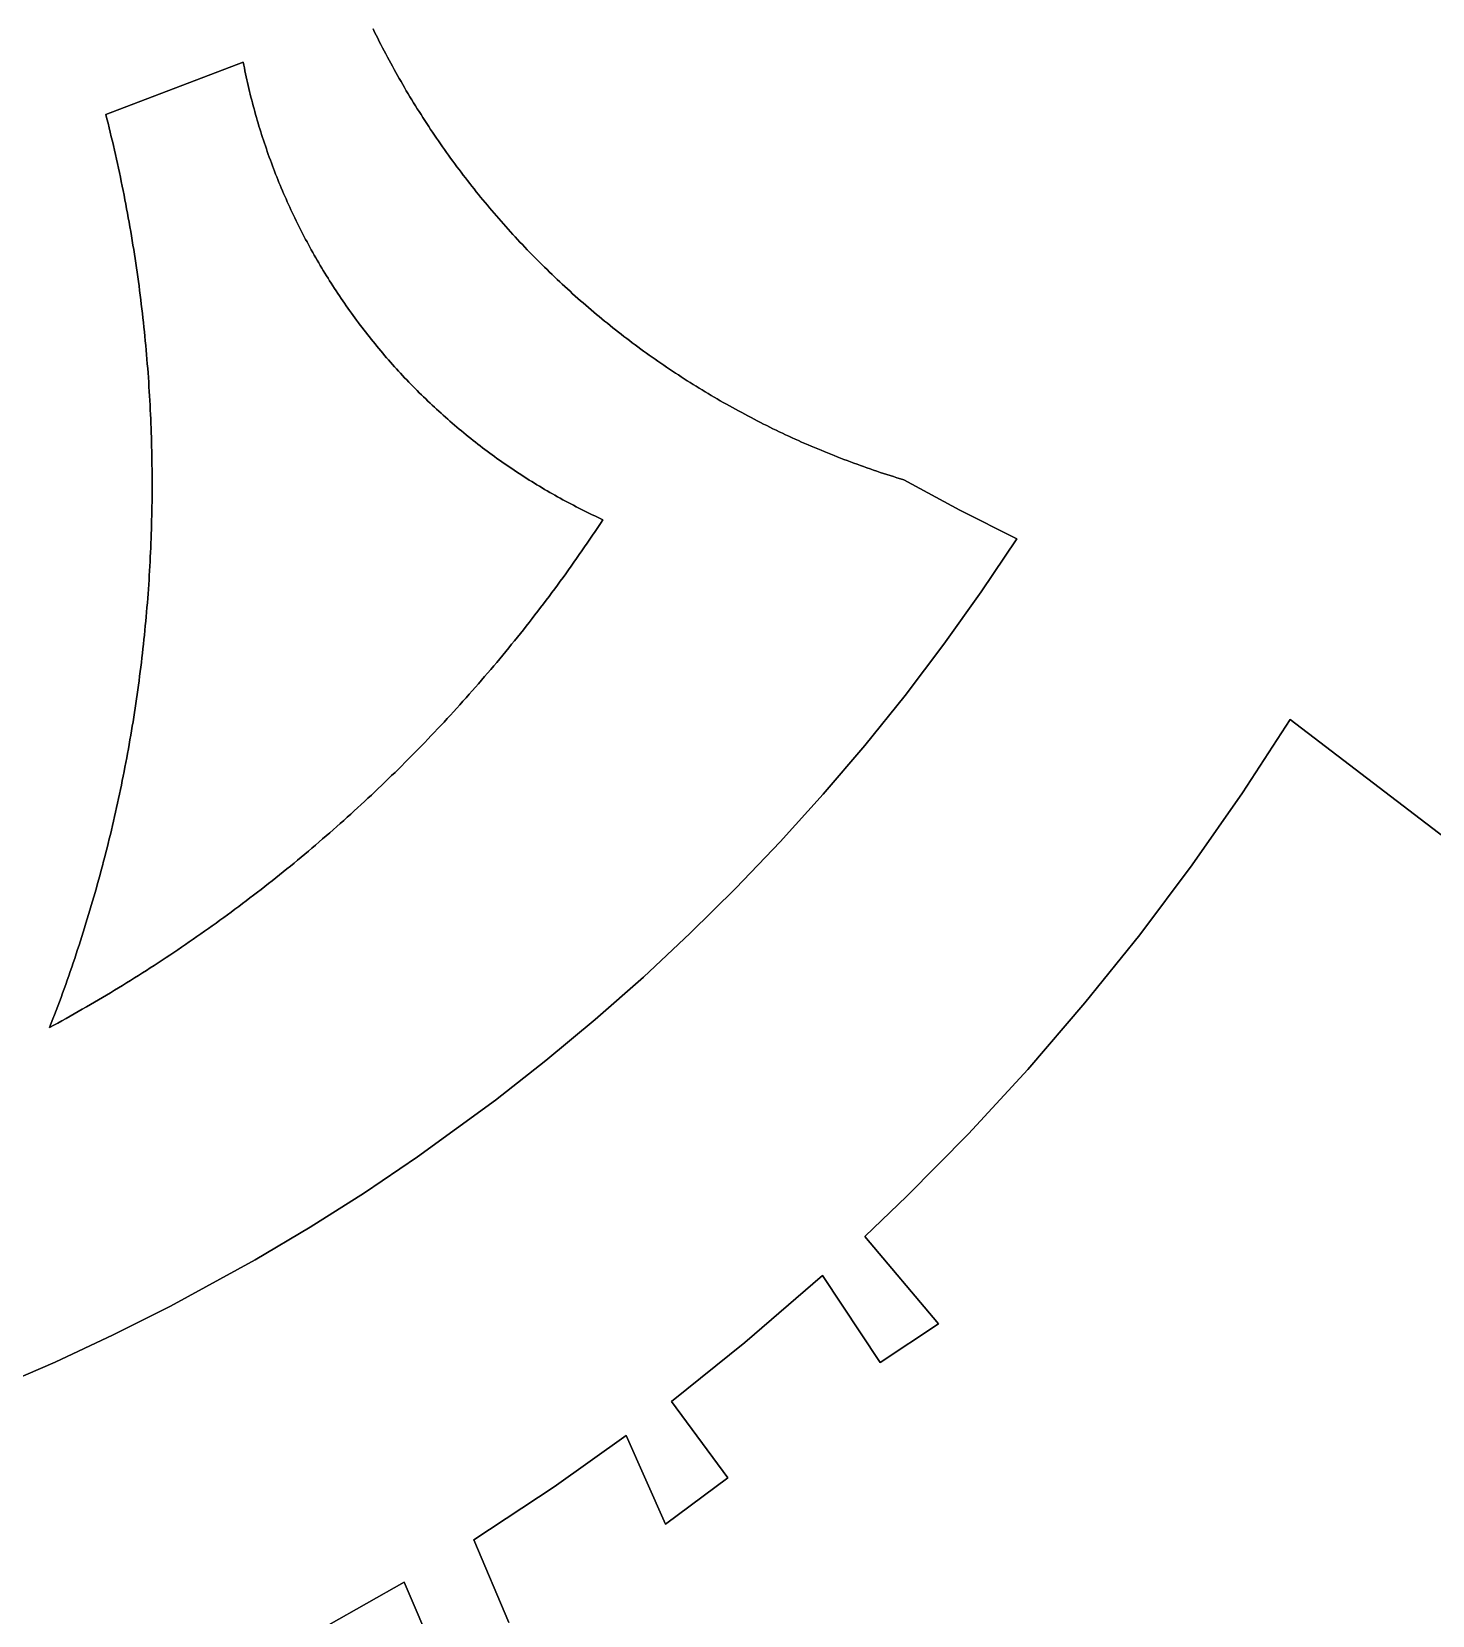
# Model space of a CAD drawing. Header units: millimetres. Extents: x 1811966 to 2218310, y 20519 to 471429.
# Drawn here: x 2044367 to 2083716, y 181815 to 226304 of the extents above; entities that cross this region are included whole.
import ezdxf

# ---------------------------------------------------------------- set-up
doc = ezdxf.new("R2010")
doc.units = ezdxf.units.MM
doc.layers.add('CLOSED_AREAS', color=7, linetype='Continuous')
doc.layers.add('REGION_HOLES', color=7, linetype='Continuous')

msp = doc.modelspace()

# ---------------------------------------------------------------- linework, layer by layer
at = {"layer": 'CLOSED_AREAS'}
for points in [[(2043371.664, 188215.29), (2045026.281, 188930.803), (2046659.8, 189693.254), (2048270.886, 190502.027), (2050642.589, 191800.579), (2052191.893, 192722.185), (2053714.254, 193687.652), (2055208.44, 194696.183), (2057394.216, 196287.913), (2058812.664, 197400.425), (2060198.781, 198552.981), (2061551.437, 199744.648), (2062869.517, 200974.435), (2064151.949, 202241.339), (2065397.697, 203544.347), (2066605.735, 204882.386), (2067775.085, 206254.364), (2068904.799, 207659.165), (2069993.944, 209095.648), (2071041.643, 210562.629), (2072047.029, 212058.923), (2070442.05, 212860.154), (2068865.483, 213715.967), (2068771.021, 213744.513), (2068676.676, 213773.441), (2068582.449, 213802.751), (2068488.341, 213832.442), (2068394.354, 213862.513), (2068300.49, 213892.964), (2068206.749, 213923.795), (2068113.135, 213955.006), (2068019.647, 213986.594), (2067926.288, 214018.561), (2067833.058, 214050.906), (2067739.961, 214083.628), (2067646.997, 214116.726), (2067554.167, 214150.2), (2067461.474, 214184.049), (2067368.919, 214218.274), (2067276.502, 214252.872), (2067184.227, 214287.845), (2067092.094, 214323.19), (2067000.105, 214358.909), (2066908.261, 214394.999), (2066816.563, 214431.46), (2066725.015, 214468.293), (2066633.615, 214505.496), (2066542.368, 214543.068), (2066451.273, 214581.009), (2066360.332, 214619.319), (2066269.547, 214657.996), (2066178.92, 214697.041), (2066088.451, 214736.452), (2065998.142, 214776.228), (2065907.996, 214816.37), (2065818.012, 214856.877), (2065728.193, 214897.747), (2065638.54, 214938.981), (2065549.055, 214980.577), (2065459.739, 215022.534), (2065370.594, 215064.853), (2065281.62, 215107.533), (2065192.82, 215150.572), (2065104.195, 215193.97), (2065015.746, 215237.727), (2064927.475, 215281.841), (2064839.383, 215326.312), (2064751.472, 215371.139), (2064663.743, 215416.322), (2064576.198, 215461.859), (2064488.838, 215507.75), (2064401.664, 215553.995), (2064314.678, 215600.592), (2064227.881, 215647.54), (2064141.275, 215694.84), (2064054.862, 215742.489), (2063968.641, 215790.488), (2063882.616, 215838.836), (2063796.787, 215887.531), (2063711.156, 215936.573), (2063625.724, 215985.962), (2063540.493, 216035.695), (2063455.464, 216085.774), (2063370.638, 216136.196), (2063286.016, 216186.961), (2063201.601, 216238.068), (2063117.394, 216289.516), (2063033.395, 216341.304), (2062949.607, 216393.433), (2062866.03, 216445.899), (2062782.667, 216498.704), (2062699.517, 216551.846), (2062616.584, 216605.323), (2062533.867, 216659.136), (2062451.37, 216713.283), (2062369.091, 216767.764), (2062287.035, 216822.577), (2062205.2, 216877.722), (2062123.59, 216933.198), (2062042.204, 216989.003), (2061961.045, 217045.138), (2061880.114, 217101.6), (2061799.413, 217158.39), (2061718.941, 217215.505), (2061638.702, 217272.946), (2061558.696, 217330.711), (2061478.924, 217388.8), (2061399.387, 217447.211), (2061320.088, 217505.943), (2061241.028, 217564.996), (2061162.207, 217624.368), (2061083.626, 217684.058), (2061005.288, 217744.067), (2060927.194, 217804.392), (2060849.344, 217865.032), (2060771.741, 217925.987), (2060694.385, 217987.256), (2060617.277, 218048.837), (2060540.419, 218110.729), (2060463.812, 218172.933), (2060387.458, 218235.445), (2060311.358, 218298.267), (2060235.512, 218361.396), (2060159.922, 218424.831), (2060084.59, 218488.571), (2060009.516, 218552.616), (2059934.702, 218616.965), (2059860.149, 218681.615), (2059785.859, 218746.567), (2059711.832, 218811.819), (2059638.069, 218877.37), (2059564.573, 218943.219), (2059491.343, 219009.365), (2059418.382, 219075.807), (2059345.691, 219142.543), (2059273.27, 219209.573), (2059201.121, 219276.896), (2059129.245, 219344.51), (2059057.643, 219412.415), (2058986.317, 219480.608), (2058915.267, 219549.09), (2058844.495, 219617.859), (2058774.002, 219686.914), (2058703.789, 219756.253), (2058633.857, 219825.876), (2058564.208, 219895.782), (2058494.842, 219965.969), (2058425.76, 220036.436), (2058356.965, 220107.182), (2058288.456, 220178.205), (2058220.235, 220249.506), (2058152.304, 220321.082), (2058084.663, 220392.932), (2058017.313, 220465.056), (2057950.255, 220537.451), (2057883.491, 220610.118), (2057817.022, 220683.054), (2057750.848, 220756.258), (2057684.972, 220829.73), (2057619.393, 220903.467), (2057554.113, 220977.47), (2057489.133, 221051.736), (2057424.454, 221126.264), (2057360.078, 221201.054), (2057296.004, 221276.103), (2057232.235, 221351.412), (2057168.771, 221426.977), (2057105.614, 221502.799), (2057042.764, 221578.876), (2056980.222, 221655.207), (2056917.99, 221731.79), (2056856.068, 221808.624), (2056794.458, 221885.709), (2056733.16, 221963.042), (2056672.176, 222040.622), (2056611.506, 222118.449), (2056551.151, 222196.52), (2056491.114, 222274.836), (2056431.393, 222353.393), (2056371.991, 222432.192), (2056312.909, 222511.23), (2056254.146, 222590.507), (2056195.705, 222670.021), (2056137.587, 222749.771), (2056079.791, 222829.756), (2056022.32, 222909.974), (2055965.174, 222990.423), (2055908.354, 223071.104), (2055851.861, 223152.013), (2055795.696, 223233.151), (2055739.86, 223314.515), (2055684.353, 223396.105), (2055629.178, 223477.918), (2055574.333, 223559.954), (2055519.822, 223642.212), (2055465.643, 223724.689), (2055411.799, 223807.385), (2055358.29, 223890.299), (2055305.117, 223973.428), (2055252.281, 224056.771), (2055199.783, 224140.328), (2055147.623, 224224.097), (2055095.802, 224308.076), (2055044.322, 224392.264), (2054993.183, 224476.66), (2054942.387, 224561.262), (2054891.933, 224646.069), (2054841.822, 224731.079), (2054792.056, 224816.292), (2054742.635, 224901.705), (2054693.561, 224987.317), (2054644.833, 225073.128), (2054596.453, 225159.135), (2054548.422, 225245.337), (2054500.739, 225331.733), (2054453.407, 225418.321), (2054406.426, 225505.1), (2054359.796, 225592.068), (2054313.519, 225679.224), (2054267.594, 225766.567), (2054222.024, 225854.095), (2054176.808, 225941.807), (2054131.948, 226029.701), (2054087.443, 226117.776), (2054043.296, 226206.03), (2053999.506, 226294.463), (2053956.074, 226383.071)], [(2096030.983, 194519.887), (2079724.805, 206981.32), (2078383.313, 204918.813), (2076973.477, 202902.412), (2075496.858, 200934.384), (2073955.141, 199016.939), (2072350.036, 197152.218), (2070683.354, 195342.32), (2068956.974, 193589.281), (2067773.84, 192453.164), (2069839.343, 190004.755), (2068207.853, 188921.512), (2066586.901, 191362.869), (2064402.925, 189476.696), (2062337.228, 187824.323), (2063928.457, 185674.389), (2062175.339, 184376.862), (2061064.878, 186865.418), (2059043.772, 185428.366), (2056784.981, 183939.499), (2057773.632, 181616.386)], [(2055689.092, 180729.255), (2054831.24, 182744.995), (2052718.012, 181544.544)]]:
    msp.add_lwpolyline(points, dxfattribs=at)
msp.add_lwpolyline([(2044870.918, 198326.308), (2044986.474, 198389.206), (2045101.838, 198452.455), (2045217.01, 198516.053), (2045331.989, 198580), (2045446.773, 198644.295), (2045561.362, 198708.938), (2045675.754, 198773.928), (2045789.949, 198839.264), (2045903.946, 198904.946), (2046017.742, 198970.973), (2046131.338, 199037.345), (2046244.733, 199104.061), (2046357.924, 199171.121), (2046470.912, 199238.523), (2046583.695, 199306.268), (2046696.272, 199374.354), (2046808.643, 199442.78), (2046920.805, 199511.548), (2047032.758, 199580.655), (2047144.501, 199650.101), (2047256.034, 199719.885), (2047367.354, 199790.007), (2047478.461, 199860.466), (2047589.354, 199931.262), (2047700.032, 200002.393), (2047810.494, 200073.86), (2047920.739, 200145.661), (2048030.766, 200217.796), (2048140.573, 200290.264), (2048250.16, 200363.065), (2048359.526, 200436.198), (2048468.67, 200509.661), (2048577.591, 200583.456), (2048686.287, 200657.58), (2048794.759, 200732.033), (2048903.004, 200806.815), (2049011.022, 200881.924), (2049118.812, 200957.361), (2049226.372, 201033.124), (2049333.703, 201109.212), (2049440.802, 201185.626), (2049547.669, 201262.364), (2049654.303, 201339.425), (2049760.704, 201416.809), (2049866.869, 201494.516), (2049972.798, 201572.544), (2050078.489, 201650.893), (2050183.943, 201729.561), (2050289.158, 201808.549), (2050394.134, 201887.856), (2050498.868, 201967.48), (2050603.36, 202047.422), (2050707.61, 202127.68), (2050811.616, 202208.253), (2050915.377, 202289.142), (2051018.892, 202370.344), (2051122.161, 202451.86), (2051225.182, 202533.689), (2051327.955, 202615.83), (2051430.478, 202698.281), (2051532.751, 202781.043), (2051634.773, 202864.115), (2051736.542, 202947.496), (2051838.058, 203031.184), (2051939.32, 203115.18), (2052040.327, 203199.483), (2052141.078, 203284.091), (2052241.572, 203369.005), (2052341.808, 203454.222), (2052441.785, 203539.744), (2052541.503, 203625.567), (2052640.96, 203711.693), (2052740.155, 203798.12), (2052839.088, 203884.847), (2052937.758, 203971.873), (2053036.163, 204059.198), (2053134.303, 204146.821), (2053232.178, 204234.741), (2053329.785, 204322.958), (2053427.124, 204411.47), (2053524.195, 204500.276), (2053620.996, 204589.376), (2053717.526, 204678.77), (2053813.786, 204768.455), (2053909.772, 204858.432), (2054005.486, 204948.7), (2054100.926, 205039.257), (2054196.09, 205130.103), (2054290.979, 205221.237), (2054385.591, 205312.658), (2054479.926, 205404.366), (2054573.982, 205496.359), (2054667.759, 205588.637), (2054761.255, 205681.199), (2054854.471, 205774.044), (2054947.405, 205867.171), (2055040.056, 205960.579), (2055132.423, 206054.267), (2055224.507, 206148.235), (2055316.304, 206242.482), (2055407.816, 206337.007), (2055499.041, 206431.808), (2055589.978, 206526.886), (2055680.627, 206622.239), (2055770.985, 206717.866), (2055861.054, 206813.767), (2055950.832, 206909.94), (2056040.317, 207006.385), (2056129.51, 207103.101), (2056218.41, 207200.087), (2056307.014, 207297.341), (2056395.324, 207394.864), (2056483.338, 207492.654), (2056571.055, 207590.711), (2056658.474, 207689.032), (2056745.595, 207787.619), (2056832.416, 207886.469), (2056918.938, 207985.582), (2057005.158, 208084.956), (2057091.078, 208184.592), (2057176.694, 208284.487), (2057262.008, 208384.642), (2057347.017, 208485.054), (2057431.722, 208585.724), (2057516.121, 208686.65), (2057600.214, 208787.832), (2057684, 208889.268), (2057767.477, 208990.957), (2057850.647, 209092.899), (2057933.507, 209195.093), (2058016.056, 209297.537), (2058098.295, 209400.232), (2058180.222, 209503.175), (2058261.837, 209606.365), (2058343.139, 209709.803), (2058424.126, 209813.487), (2058504.799, 209917.416), (2058585.157, 210021.588), (2058665.198, 210126.004), (2058744.923, 210230.662), (2058824.33, 210335.562), (2058903.418, 210440.701), (2058982.188, 210546.08), (2059060.638, 210651.697), (2059138.767, 210757.551), (2059216.575, 210863.642), (2059294.061, 210969.968), (2059371.224, 211076.528), (2059448.064, 211183.322), (2059524.58, 211290.348), (2059600.772, 211397.606), (2059676.637, 211505.094), (2059752.177, 211612.811), (2059827.39, 211720.757), (2059902.275, 211828.931), (2059976.832, 211937.331), (2060051.06, 212045.957), (2060124.958, 212154.807), (2060198.526, 212263.88), (2060271.763, 212373.176), (2060344.669, 212482.694), (2060417.242, 212592.432), (2060340.808, 212627.53), (2060264.54, 212662.988), (2060188.44, 212698.806), (2060112.51, 212734.982), (2060036.752, 212771.516), (2059961.166, 212808.407), (2059885.756, 212845.654), (2059810.522, 212883.257), (2059735.467, 212921.214), (2059660.591, 212959.524), (2059585.897, 212998.188), (2059511.386, 213037.203), (2059437.06, 213076.569), (2059362.92, 213116.286), (2059288.969, 213156.352), (2059215.207, 213196.766), (2059141.637, 213237.528), (2059068.26, 213278.636), (2058995.078, 213320.09), (2058922.092, 213361.889), (2058849.304, 213404.031), (2058776.716, 213446.517), (2058704.329, 213489.344), (2058632.145, 213532.513), (2058560.165, 213576.021), (2058488.392, 213619.869), (2058416.825, 213664.055), (2058345.469, 213708.577), (2058274.323, 213753.436), (2058203.389, 213798.63), (2058132.669, 213844.158), (2058062.165, 213890.02), (2057991.879, 213936.213), (2057921.81, 213982.737), (2057851.962, 214029.592), (2057782.336, 214076.775), (2057712.933, 214124.286), (2057643.755, 214172.125), (2057574.804, 214220.288), (2057506.08, 214268.777), (2057437.586, 214317.59), (2057369.323, 214366.724), (2057301.293, 214416.181), (2057233.497, 214465.958), (2057165.936, 214516.054), (2057098.612, 214566.468), (2057031.527, 214617.199), (2056964.682, 214668.246), (2056898.078, 214719.608), (2056831.718, 214771.283), (2056765.602, 214823.271), (2056699.732, 214875.571), (2056634.109, 214928.18), (2056568.736, 214981.098), (2056503.612, 215034.325), (2056438.741, 215087.857), (2056374.122, 215141.696), (2056309.759, 215195.838), (2056245.651, 215250.284), (2056181.802, 215305.031), (2056118.211, 215360.079), (2056054.88, 215415.426), (2055991.811, 215471.071), (2055929.006, 215527.014), (2055866.465, 215583.252), (2055804.19, 215639.784), (2055742.183, 215696.609), (2055680.444, 215753.727), (2055618.975, 215811.135), (2055557.778, 215868.832), (2055496.854, 215926.817), (2055436.203, 215985.089), (2055375.829, 216043.647), (2055315.731, 216102.489), (2055255.912, 216161.613), (2055196.372, 216221.019), (2055137.113, 216280.706), (2055078.136, 216340.671), (2055019.443, 216400.914), (2054961.035, 216461.433), (2054902.913, 216522.226), (2054845.078, 216583.294), (2054787.532, 216644.633), (2054730.276, 216706.243), (2054673.311, 216768.123), (2054616.639, 216830.271), (2054560.26, 216892.685), (2054504.177, 216955.364), (2054448.39, 217018.308), (2054392.901, 217081.514), (2054337.71, 217144.981), (2054282.819, 217208.707), (2054228.23, 217272.692), (2054173.943, 217336.934), (2054119.959, 217401.431), (2054066.281, 217466.182), (2054012.908, 217531.185), (2053959.843, 217596.44), (2053907.086, 217661.944), (2053854.639, 217727.696), (2053802.502, 217793.695), (2053750.678, 217859.939), (2053699.166, 217926.427), (2053647.969, 217993.157), (2053597.087, 218060.128), (2053546.522, 218127.338), (2053496.274, 218194.786), (2053446.345, 218262.471), (2053396.736, 218330.39), (2053347.447, 218398.542), (2053298.481, 218466.926), (2053249.838, 218535.54), (2053201.519, 218604.383), (2053153.525, 218673.454), (2053105.858, 218742.749), (2053058.518, 218812.269), (2053011.507, 218882.012), (2052964.825, 218951.975), (2052918.474, 219022.158), (2052872.454, 219092.559), (2052826.767, 219163.176), (2052781.414, 219234.008), (2052736.395, 219305.053), (2052691.712, 219376.309), (2052647.366, 219447.776), (2052603.357, 219519.451), (2052559.687, 219591.332), (2052516.356, 219663.419), (2052473.366, 219735.71), (2052430.717, 219808.202), (2052388.411, 219880.895), (2052346.448, 219953.787), (2052304.83, 220026.876), (2052263.556, 220100.16), (2052222.629, 220173.638), (2052182.049, 220247.309), (2052141.817, 220321.17), (2052101.934, 220395.22), (2052062.401, 220469.457), (2052023.218, 220543.88), (2051984.387, 220618.487), (2051945.908, 220693.277), (2051907.782, 220768.247), (2051870.011, 220843.396), (2051832.594, 220918.722), (2051795.534, 220994.224), (2051758.829, 221069.9), (2051722.482, 221145.749), (2051686.494, 221221.768), (2051650.864, 221297.956), (2051615.594, 221374.311), (2051580.685, 221450.832), (2051546.137, 221527.516), (2051511.951, 221604.363), (2051478.128, 221681.37), (2051444.669, 221758.536), (2051411.574, 221835.858), (2051378.845, 221913.336), (2051346.481, 221990.968), (2051314.484, 222068.751), (2051282.854, 222146.685), (2051251.592, 222224.766), (2051220.698, 222302.995), (2051190.174, 222381.368), (2051160.02, 222459.884), (2051130.237, 222538.542), (2051100.825, 222617.339), (2051071.786, 222696.275), (2051043.119, 222775.346), (2051014.825, 222854.552), (2050986.905, 222933.89), (2050959.36, 223013.359), (2050932.19, 223092.957), (2050905.396, 223172.682), (2050878.978, 223252.533), (2050852.937, 223332.508), (2050827.274, 223412.605), (2050801.989, 223492.821), (2050777.082, 223573.157), (2050752.555, 223653.608), (2050728.407, 223734.175), (2050704.64, 223814.855), (2050681.254, 223895.645), (2050658.249, 223976.546), (2050635.626, 224057.553), (2050613.386, 224138.667), (2050591.528, 224219.885), (2050570.054, 224301.205), (2050548.963, 224382.625), (2050528.257, 224464.144), (2050507.936, 224545.76), (2050488, 224627.47), (2050468.449, 224709.274), (2050449.285, 224791.169), (2050430.507, 224873.154), (2050412.116, 224955.226), (2050394.113, 225037.384), (2050376.497, 225119.626), (2050359.269, 225201.95), (2050342.43, 225284.355), (2050325.98, 225366.838), (2050309.919, 225449.398), (2046449.645, 223981.019), (2046481.387, 223855.657), (2046512.744, 223730.198), (2046543.713, 223604.643), (2046574.296, 223478.993), (2046604.493, 223353.25), (2046634.301, 223227.414), (2046663.722, 223101.487), (2046692.756, 222975.47), (2046721.401, 222849.364), (2046749.657, 222723.171), (2046777.525, 222596.891), (2046805.004, 222470.526), (2046832.094, 222344.077), (2046858.794, 222217.546), (2046885.105, 222090.932), (2046911.025, 221964.238), (2046936.556, 221837.465), (2046961.696, 221710.614), (2046986.445, 221583.686), (2047010.803, 221456.683), (2047034.77, 221329.605), (2047058.346, 221202.454), (2047081.53, 221075.231), (2047104.322, 220947.937), (2047126.722, 220820.574), (2047148.73, 220693.142), (2047170.345, 220565.643), (2047191.567, 220438.078), (2047212.397, 220310.449), (2047232.834, 220182.755), (2047252.877, 220055), (2047272.527, 219927.183), (2047291.783, 219799.307), (2047310.646, 219671.372), (2047329.114, 219543.379), (2047347.188, 219415.33), (2047364.868, 219287.226), (2047382.153, 219159.068), (2047399.044, 219030.858), (2047415.54, 218902.596), (2047431.64, 218774.284), (2047447.346, 218645.923), (2047462.656, 218517.514), (2047477.571, 218389.059), (2047492.09, 218260.559), (2047506.213, 218132.014), (2047519.941, 218003.426), (2047533.272, 217874.797), (2047546.208, 217746.128), (2047558.747, 217617.419), (2047570.89, 217488.672), (2047582.636, 217359.888), (2047593.986, 217231.069), (2047604.939, 217102.216), (2047615.495, 216973.329), (2047625.654, 216844.41), (2047635.416, 216715.461), (2047644.781, 216586.483), (2047653.749, 216457.476), (2047662.32, 216328.442), (2047670.493, 216199.382), (2047678.269, 216070.298), (2047685.648, 215941.19), (2047692.629, 215812.061), (2047699.212, 215682.91), (2047705.397, 215553.74), (2047711.185, 215424.551), (2047716.575, 215295.346), (2047721.567, 215166.124), (2047726.161, 215036.887), (2047730.357, 214907.637), (2047734.155, 214778.375), (2047737.555, 214649.101), (2047740.558, 214519.818), (2047743.162, 214390.526), (2047745.367, 214261.226), (2047747.175, 214131.921), (2047748.585, 214002.61), (2047749.596, 213873.296), (2047750.209, 213743.979), (2047750.424, 213614.661), (2047750.241, 213485.343), (2047749.66, 213356.026), (2047748.68, 213226.712), (2047747.302, 213097.401), (2047745.526, 212968.095), (2047743.352, 212838.795), (2047740.78, 212709.502), (2047737.81, 212580.218), (2047734.442, 212450.944), (2047730.675, 212321.681), (2047726.511, 212192.429), (2047721.948, 212063.192), (2047716.988, 211933.969), (2047711.63, 211804.762), (2047705.874, 211675.572), (2047699.72, 211546.4), (2047693.169, 211417.248), (2047686.22, 211288.116), (2047678.873, 211159.007), (2047671.129, 211029.921), (2047662.987, 210900.859), (2047654.449, 210771.823), (2047645.512, 210642.814), (2047636.179, 210513.833), (2047626.448, 210384.882), (2047616.321, 210255.96), (2047605.796, 210127.071), (2047594.875, 209998.215), (2047583.557, 209869.393), (2047571.842, 209740.607), (2047559.731, 209611.857), (2047547.224, 209483.145), (2047534.32, 209354.472), (2047521.02, 209225.84), (2047507.324, 209097.249), (2047493.232, 208968.7), (2047478.745, 208840.196), (2047463.862, 208711.737), (2047448.583, 208583.325), (2047432.909, 208454.96), (2047416.84, 208326.644), (2047400.376, 208198.378), (2047383.517, 208070.164), (2047366.263, 207942.002), (2047348.615, 207813.893), (2047330.572, 207685.84), (2047312.135, 207557.843), (2047293.304, 207429.903), (2047274.079, 207302.022), (2047254.461, 207174.201), (2047234.449, 207046.44), (2047214.044, 206918.742), (2047193.245, 206791.107), (2047172.054, 206663.537), (2047150.47, 206536.033), (2047128.494, 206408.596), (2047106.125, 206281.227), (2047083.364, 206153.927), (2047060.211, 206026.699), (2047036.667, 205899.542), (2047012.731, 205772.458), (2046988.404, 205645.449), (2046963.686, 205518.515), (2046938.578, 205391.657), (2046913.079, 205264.878), (2046887.189, 205138.178), (2046860.91, 205011.558), (2046834.241, 204885.02), (2046807.182, 204758.564), (2046779.734, 204632.192), (2046751.897, 204505.906), (2046723.672, 204379.705), (2046695.058, 204253.593), (2046666.055, 204127.569), (2046636.665, 204001.634), (2046606.887, 203875.791), (2046576.722, 203750.041), (2046546.17, 203624.383), (2046515.231, 203498.821), (2046483.906, 203373.354), (2046452.194, 203247.984), (2046420.096, 203122.713), (2046387.613, 202997.54), (2046354.745, 202872.469), (2046321.492, 202747.499), (2046287.854, 202622.633), (2046253.831, 202497.87), (2046219.425, 202373.213), (2046184.635, 202248.662), (2046149.462, 202124.219), (2046113.906, 201999.885), (2046077.967, 201875.662), (2046041.645, 201751.549), (2046004.942, 201627.549), (2045967.857, 201503.662), (2045930.391, 201379.89), (2045892.544, 201256.234), (2045854.316, 201132.695), (2045815.708, 201009.275), (2045776.72, 200885.974), (2045737.353, 200762.793), (2045697.606, 200639.735), (2045657.481, 200516.799), (2045616.978, 200393.987), (2045576.096, 200271.301), (2045534.837, 200148.742), (2045493.201, 200026.309), (2045451.188, 199904.006), (2045408.799, 199781.833), (2045366.034, 199659.79), (2045322.893, 199537.88), (2045279.377, 199416.104), (2045235.486, 199294.462), (2045191.221, 199172.955), (2045146.581, 199051.586), (2045101.569, 198930.354), (2045056.183, 198809.262), (2045010.425, 198688.31), (2044964.294, 198567.5), (2044917.792, 198446.832)], close=True, dxfattribs=at)
at = {"layer": 'REGION_HOLES'}
for points in [[(2053956.074, 226383.071), (2053999.506, 226294.463), (2054043.296, 226206.03), (2054087.443, 226117.776), (2054131.948, 226029.701), (2054176.808, 225941.807), (2054222.024, 225854.095), (2054267.594, 225766.567), (2054313.519, 225679.224), (2054359.796, 225592.068), (2054406.426, 225505.1), (2054453.407, 225418.321), (2054500.739, 225331.733), (2054548.422, 225245.337), (2054596.453, 225159.135), (2054644.833, 225073.128), (2054693.561, 224987.317), (2054742.635, 224901.705), (2054792.056, 224816.292), (2054841.822, 224731.079), (2054891.933, 224646.069), (2054942.387, 224561.262), (2054993.183, 224476.66), (2055044.322, 224392.264), (2055095.802, 224308.076), (2055147.623, 224224.097), (2055199.783, 224140.328), (2055252.281, 224056.771), (2055305.117, 223973.428), (2055358.29, 223890.299), (2055411.799, 223807.385), (2055465.643, 223724.689), (2055519.822, 223642.212), (2055574.333, 223559.954), (2055629.178, 223477.918), (2055684.353, 223396.105), (2055739.86, 223314.515), (2055795.696, 223233.151), (2055851.861, 223152.013), (2055908.354, 223071.104), (2055965.174, 222990.423), (2056022.32, 222909.974), (2056079.791, 222829.756), (2056137.587, 222749.771), (2056195.705, 222670.021), (2056254.146, 222590.507), (2056312.909, 222511.23), (2056371.991, 222432.192), (2056431.393, 222353.393), (2056491.114, 222274.836), (2056551.151, 222196.52), (2056611.506, 222118.449), (2056672.176, 222040.622), (2056733.16, 221963.042), (2056794.458, 221885.709), (2056856.068, 221808.624), (2056917.99, 221731.79), (2056980.222, 221655.207), (2057042.764, 221578.876), (2057105.614, 221502.799), (2057168.771, 221426.977), (2057232.235, 221351.412), (2057296.004, 221276.103), (2057360.078, 221201.054), (2057424.454, 221126.264), (2057489.133, 221051.736), (2057554.113, 220977.47), (2057619.393, 220903.467), (2057684.972, 220829.73), (2057750.848, 220756.258), (2057817.022, 220683.054), (2057883.491, 220610.118), (2057950.255, 220537.451), (2058017.313, 220465.056), (2058084.663, 220392.932), (2058152.304, 220321.082), (2058220.235, 220249.506), (2058288.456, 220178.205), (2058356.965, 220107.182), (2058425.76, 220036.436), (2058494.842, 219965.969), (2058564.208, 219895.782), (2058633.857, 219825.876), (2058703.789, 219756.253), (2058774.002, 219686.914), (2058844.495, 219617.859), (2058915.267, 219549.09), (2058986.317, 219480.608), (2059057.643, 219412.415), (2059129.245, 219344.51), (2059201.121, 219276.896), (2059273.27, 219209.573), (2059345.691, 219142.543), (2059418.382, 219075.807), (2059491.343, 219009.365), (2059564.573, 218943.219), (2059638.069, 218877.37), (2059711.832, 218811.819), (2059785.859, 218746.567), (2059860.149, 218681.615), (2059934.702, 218616.965), (2060009.516, 218552.616), (2060084.59, 218488.571), (2060159.922, 218424.831), (2060235.512, 218361.396), (2060311.358, 218298.267), (2060387.458, 218235.445), (2060463.812, 218172.933), (2060540.419, 218110.729), (2060617.277, 218048.837), (2060694.385, 217987.256), (2060771.741, 217925.987), (2060849.344, 217865.032), (2060927.194, 217804.392), (2061005.288, 217744.067), (2061083.626, 217684.058), (2061162.207, 217624.368), (2061241.028, 217564.996), (2061320.088, 217505.943), (2061399.387, 217447.211), (2061478.924, 217388.8), (2061558.696, 217330.711), (2061638.702, 217272.946), (2061718.941, 217215.505), (2061799.413, 217158.39), (2061880.114, 217101.6), (2061961.045, 217045.138), (2062042.204, 216989.003), (2062123.59, 216933.198), (2062205.2, 216877.722), (2062287.035, 216822.577), (2062369.091, 216767.764), (2062451.37, 216713.283), (2062533.867, 216659.136), (2062616.584, 216605.323), (2062699.517, 216551.846), (2062782.667, 216498.704), (2062866.03, 216445.899), (2062949.607, 216393.433), (2063033.395, 216341.304), (2063117.394, 216289.516), (2063201.601, 216238.068), (2063286.016, 216186.961), (2063370.638, 216136.196), (2063455.464, 216085.774), (2063540.493, 216035.695), (2063625.724, 215985.962), (2063711.156, 215936.573), (2063796.787, 215887.531), (2063882.616, 215838.836), (2063968.641, 215790.488), (2064054.862, 215742.489), (2064141.275, 215694.84), (2064227.881, 215647.54), (2064314.678, 215600.592), (2064401.664, 215553.995), (2064488.838, 215507.75), (2064576.198, 215461.859), (2064663.743, 215416.322), (2064751.472, 215371.139), (2064839.383, 215326.312), (2064927.475, 215281.841), (2065015.746, 215237.727), (2065104.195, 215193.97), (2065192.82, 215150.572), (2065281.62, 215107.533), (2065370.594, 215064.853), (2065459.739, 215022.534), (2065549.055, 214980.577), (2065638.54, 214938.981), (2065728.193, 214897.747), (2065818.012, 214856.877), (2065907.996, 214816.37), (2065998.142, 214776.228), (2066088.451, 214736.452), (2066178.92, 214697.041), (2066269.547, 214657.996), (2066360.332, 214619.319), (2066451.273, 214581.009), (2066542.368, 214543.068), (2066633.615, 214505.496), (2066725.015, 214468.293), (2066816.563, 214431.46), (2066908.261, 214394.999), (2067000.105, 214358.909), (2067092.094, 214323.19), (2067184.227, 214287.845), (2067276.502, 214252.872), (2067368.919, 214218.274), (2067461.474, 214184.049), (2067554.167, 214150.2), (2067646.997, 214116.726), (2067739.961, 214083.628), (2067833.058, 214050.906), (2067926.288, 214018.561), (2068019.647, 213986.594), (2068113.135, 213955.006), (2068206.749, 213923.795), (2068300.49, 213892.964), (2068394.354, 213862.513), (2068488.341, 213832.442), (2068582.449, 213802.751), (2068676.676, 213773.441), (2068771.021, 213744.513), (2068865.483, 213715.967), (2070442.05, 212860.154), (2072047.029, 212058.923), (2071041.643, 210562.629), (2069993.944, 209095.648), (2068904.799, 207659.165), (2067775.085, 206254.364), (2066605.735, 204882.386), (2065397.697, 203544.347), (2064151.949, 202241.339), (2062869.517, 200974.435), (2061551.437, 199744.648), (2060198.781, 198552.981), (2058812.664, 197400.425), (2057394.216, 196287.913), (2055208.44, 194696.183), (2053714.254, 193687.652), (2052191.893, 192722.185), (2050642.589, 191800.579), (2048270.886, 190502.027), (2046659.8, 189693.254), (2045026.281, 188930.803), (2043371.664, 188215.29)], [(2057773.632, 181616.386), (2056784.981, 183939.499), (2059043.772, 185428.366), (2061064.878, 186865.418), (2062175.339, 184376.862), (2063928.457, 185674.389), (2062337.228, 187824.323), (2064402.925, 189476.696), (2066586.901, 191362.869), (2068207.853, 188921.512), (2069839.343, 190004.755), (2067773.84, 192453.164), (2068956.974, 193589.281), (2070683.354, 195342.32), (2072350.036, 197152.218), (2073955.141, 199016.939), (2075496.858, 200934.384), (2076973.477, 202902.412), (2078383.313, 204918.813), (2079724.805, 206981.32), (2096030.983, 194519.887)], [(2052718.012, 181544.544), (2054831.24, 182744.995), (2055689.092, 180729.255)]]:
    msp.add_lwpolyline(points, dxfattribs=at)
msp.add_lwpolyline([(2046449.645, 223981.019), (2050309.919, 225449.398), (2050325.98, 225366.838), (2050342.43, 225284.355), (2050359.269, 225201.95), (2050376.497, 225119.626), (2050394.113, 225037.384), (2050412.116, 224955.226), (2050430.507, 224873.154), (2050449.285, 224791.169), (2050468.449, 224709.274), (2050488, 224627.47), (2050507.936, 224545.76), (2050528.257, 224464.144), (2050548.963, 224382.625), (2050570.054, 224301.205), (2050591.528, 224219.885), (2050613.386, 224138.667), (2050635.626, 224057.553), (2050658.249, 223976.546), (2050681.254, 223895.645), (2050704.64, 223814.855), (2050728.407, 223734.175), (2050752.555, 223653.608), (2050777.082, 223573.157), (2050801.989, 223492.821), (2050827.274, 223412.605), (2050852.937, 223332.508), (2050878.978, 223252.533), (2050905.396, 223172.682), (2050932.19, 223092.957), (2050959.36, 223013.359), (2050986.905, 222933.89), (2051014.825, 222854.552), (2051043.119, 222775.346), (2051071.786, 222696.275), (2051100.825, 222617.339), (2051130.237, 222538.542), (2051160.02, 222459.884), (2051190.174, 222381.368), (2051220.698, 222302.995), (2051251.592, 222224.766), (2051282.854, 222146.685), (2051314.484, 222068.751), (2051346.481, 221990.968), (2051378.845, 221913.336), (2051411.574, 221835.858), (2051444.669, 221758.536), (2051478.128, 221681.37), (2051511.951, 221604.363), (2051546.137, 221527.516), (2051580.685, 221450.832), (2051615.594, 221374.311), (2051650.864, 221297.956), (2051686.494, 221221.768), (2051722.482, 221145.749), (2051758.829, 221069.9), (2051795.534, 220994.224), (2051832.594, 220918.722), (2051870.011, 220843.396), (2051907.782, 220768.247), (2051945.908, 220693.277), (2051984.387, 220618.487), (2052023.218, 220543.88), (2052062.401, 220469.457), (2052101.934, 220395.22), (2052141.817, 220321.17), (2052182.049, 220247.309), (2052222.629, 220173.638), (2052263.556, 220100.16), (2052304.83, 220026.876), (2052346.448, 219953.787), (2052388.411, 219880.895), (2052430.717, 219808.202), (2052473.366, 219735.71), (2052516.356, 219663.419), (2052559.687, 219591.332), (2052603.357, 219519.451), (2052647.366, 219447.776), (2052691.712, 219376.309), (2052736.395, 219305.053), (2052781.414, 219234.008), (2052826.767, 219163.176), (2052872.454, 219092.559), (2052918.474, 219022.158), (2052964.825, 218951.975), (2053011.507, 218882.012), (2053058.518, 218812.269), (2053105.858, 218742.749), (2053153.525, 218673.454), (2053201.519, 218604.383), (2053249.838, 218535.54), (2053298.481, 218466.926), (2053347.447, 218398.542), (2053396.736, 218330.39), (2053446.345, 218262.471), (2053496.274, 218194.786), (2053546.522, 218127.338), (2053597.087, 218060.128), (2053647.969, 217993.157), (2053699.166, 217926.427), (2053750.678, 217859.939), (2053802.502, 217793.695), (2053854.639, 217727.696), (2053907.086, 217661.944), (2053959.843, 217596.44), (2054012.908, 217531.185), (2054066.281, 217466.182), (2054119.959, 217401.431), (2054173.943, 217336.934), (2054228.23, 217272.692), (2054282.819, 217208.707), (2054337.71, 217144.981), (2054392.901, 217081.514), (2054448.39, 217018.308), (2054504.177, 216955.364), (2054560.26, 216892.685), (2054616.639, 216830.271), (2054673.311, 216768.123), (2054730.276, 216706.243), (2054787.532, 216644.633), (2054845.078, 216583.294), (2054902.913, 216522.226), (2054961.035, 216461.433), (2055019.443, 216400.914), (2055078.136, 216340.671), (2055137.113, 216280.706), (2055196.372, 216221.019), (2055255.912, 216161.613), (2055315.731, 216102.489), (2055375.829, 216043.647), (2055436.203, 215985.089), (2055496.854, 215926.817), (2055557.778, 215868.832), (2055618.975, 215811.135), (2055680.444, 215753.727), (2055742.183, 215696.609), (2055804.19, 215639.784), (2055866.465, 215583.252), (2055929.006, 215527.014), (2055991.811, 215471.071), (2056054.88, 215415.426), (2056118.211, 215360.079), (2056181.802, 215305.031), (2056245.651, 215250.284), (2056309.759, 215195.838), (2056374.122, 215141.696), (2056438.741, 215087.857), (2056503.612, 215034.325), (2056568.736, 214981.098), (2056634.109, 214928.18), (2056699.732, 214875.571), (2056765.602, 214823.271), (2056831.718, 214771.283), (2056898.078, 214719.608), (2056964.682, 214668.246), (2057031.527, 214617.199), (2057098.612, 214566.468), (2057165.936, 214516.054), (2057233.497, 214465.958), (2057301.293, 214416.181), (2057369.323, 214366.724), (2057437.586, 214317.59), (2057506.08, 214268.777), (2057574.804, 214220.288), (2057643.755, 214172.125), (2057712.933, 214124.286), (2057782.336, 214076.775), (2057851.962, 214029.592), (2057921.81, 213982.737), (2057991.879, 213936.213), (2058062.165, 213890.02), (2058132.669, 213844.158), (2058203.389, 213798.63), (2058274.323, 213753.436), (2058345.469, 213708.577), (2058416.825, 213664.055), (2058488.392, 213619.869), (2058560.165, 213576.021), (2058632.145, 213532.513), (2058704.329, 213489.344), (2058776.716, 213446.517), (2058849.304, 213404.031), (2058922.092, 213361.889), (2058995.078, 213320.09), (2059068.26, 213278.636), (2059141.637, 213237.528), (2059215.207, 213196.766), (2059288.969, 213156.352), (2059362.92, 213116.286), (2059437.06, 213076.569), (2059511.386, 213037.203), (2059585.897, 212998.188), (2059660.591, 212959.524), (2059735.467, 212921.214), (2059810.522, 212883.257), (2059885.756, 212845.654), (2059961.166, 212808.407), (2060036.752, 212771.516), (2060112.51, 212734.982), (2060188.44, 212698.806), (2060264.54, 212662.988), (2060340.808, 212627.53), (2060417.242, 212592.432), (2060344.669, 212482.694), (2060271.763, 212373.176), (2060198.526, 212263.88), (2060124.958, 212154.807), (2060051.06, 212045.957), (2059976.832, 211937.331), (2059902.275, 211828.931), (2059827.39, 211720.757), (2059752.177, 211612.811), (2059676.637, 211505.094), (2059600.772, 211397.606), (2059524.58, 211290.348), (2059448.064, 211183.322), (2059371.224, 211076.528), (2059294.061, 210969.968), (2059216.575, 210863.642), (2059138.767, 210757.551), (2059060.638, 210651.697), (2058982.188, 210546.08), (2058903.418, 210440.701), (2058824.33, 210335.562), (2058744.923, 210230.662), (2058665.198, 210126.004), (2058585.157, 210021.588), (2058504.799, 209917.416), (2058424.126, 209813.487), (2058343.139, 209709.803), (2058261.837, 209606.365), (2058180.222, 209503.175), (2058098.295, 209400.232), (2058016.056, 209297.537), (2057933.507, 209195.093), (2057850.647, 209092.899), (2057767.477, 208990.957), (2057684, 208889.268), (2057600.214, 208787.832), (2057516.121, 208686.65), (2057431.722, 208585.724), (2057347.017, 208485.054), (2057262.008, 208384.642), (2057176.694, 208284.487), (2057091.078, 208184.592), (2057005.158, 208084.956), (2056918.938, 207985.582), (2056832.416, 207886.469), (2056745.595, 207787.619), (2056658.474, 207689.032), (2056571.055, 207590.711), (2056483.338, 207492.654), (2056395.324, 207394.864), (2056307.014, 207297.341), (2056218.41, 207200.087), (2056129.51, 207103.101), (2056040.317, 207006.385), (2055950.832, 206909.94), (2055861.054, 206813.767), (2055770.985, 206717.866), (2055680.627, 206622.239), (2055589.978, 206526.886), (2055499.041, 206431.808), (2055407.816, 206337.007), (2055316.304, 206242.482), (2055224.507, 206148.235), (2055132.423, 206054.267), (2055040.056, 205960.579), (2054947.405, 205867.171), (2054854.471, 205774.044), (2054761.255, 205681.199), (2054667.759, 205588.637), (2054573.982, 205496.359), (2054479.926, 205404.366), (2054385.591, 205312.658), (2054290.979, 205221.237), (2054196.09, 205130.103), (2054100.926, 205039.257), (2054005.486, 204948.7), (2053909.772, 204858.432), (2053813.786, 204768.455), (2053717.526, 204678.77), (2053620.996, 204589.376), (2053524.195, 204500.276), (2053427.124, 204411.47), (2053329.785, 204322.958), (2053232.178, 204234.741), (2053134.303, 204146.821), (2053036.163, 204059.198), (2052937.758, 203971.873), (2052839.088, 203884.847), (2052740.155, 203798.12), (2052640.96, 203711.693), (2052541.503, 203625.567), (2052441.785, 203539.744), (2052341.808, 203454.222), (2052241.572, 203369.005), (2052141.078, 203284.091), (2052040.327, 203199.483), (2051939.32, 203115.18), (2051838.058, 203031.184), (2051736.542, 202947.496), (2051634.773, 202864.115), (2051532.751, 202781.043), (2051430.478, 202698.281), (2051327.955, 202615.83), (2051225.182, 202533.689), (2051122.161, 202451.86), (2051018.892, 202370.344), (2050915.377, 202289.142), (2050811.616, 202208.253), (2050707.61, 202127.68), (2050603.36, 202047.422), (2050498.868, 201967.48), (2050394.134, 201887.856), (2050289.158, 201808.549), (2050183.943, 201729.561), (2050078.489, 201650.893), (2049972.798, 201572.544), (2049866.869, 201494.516), (2049760.704, 201416.809), (2049654.303, 201339.425), (2049547.669, 201262.364), (2049440.802, 201185.626), (2049333.703, 201109.212), (2049226.372, 201033.124), (2049118.812, 200957.361), (2049011.022, 200881.924), (2048903.004, 200806.815), (2048794.759, 200732.033), (2048686.287, 200657.58), (2048577.591, 200583.456), (2048468.67, 200509.661), (2048359.526, 200436.198), (2048250.16, 200363.065), (2048140.573, 200290.264), (2048030.766, 200217.796), (2047920.739, 200145.661), (2047810.494, 200073.86), (2047700.032, 200002.393), (2047589.354, 199931.262), (2047478.461, 199860.466), (2047367.354, 199790.007), (2047256.034, 199719.885), (2047144.501, 199650.101), (2047032.758, 199580.655), (2046920.805, 199511.548), (2046808.643, 199442.78), (2046696.272, 199374.354), (2046583.695, 199306.268), (2046470.912, 199238.523), (2046357.924, 199171.121), (2046244.733, 199104.061), (2046131.338, 199037.345), (2046017.742, 198970.973), (2045903.946, 198904.946), (2045789.949, 198839.264), (2045675.754, 198773.928), (2045561.362, 198708.938), (2045446.773, 198644.295), (2045331.989, 198580), (2045217.01, 198516.053), (2045101.838, 198452.455), (2044986.474, 198389.206), (2044870.918, 198326.308), (2044917.792, 198446.832), (2044964.294, 198567.5), (2045010.425, 198688.31), (2045056.183, 198809.262), (2045101.569, 198930.354), (2045146.581, 199051.586), (2045191.221, 199172.955), (2045235.486, 199294.462), (2045279.377, 199416.104), (2045322.893, 199537.88), (2045366.034, 199659.79), (2045408.799, 199781.833), (2045451.188, 199904.006), (2045493.201, 200026.309), (2045534.837, 200148.742), (2045576.096, 200271.301), (2045616.978, 200393.987), (2045657.481, 200516.799), (2045697.606, 200639.735), (2045737.353, 200762.793), (2045776.72, 200885.974), (2045815.708, 201009.275), (2045854.316, 201132.695), (2045892.544, 201256.234), (2045930.391, 201379.89), (2045967.857, 201503.662), (2046004.942, 201627.549), (2046041.645, 201751.549), (2046077.967, 201875.662), (2046113.906, 201999.885), (2046149.462, 202124.219), (2046184.635, 202248.662), (2046219.425, 202373.213), (2046253.831, 202497.87), (2046287.854, 202622.633), (2046321.492, 202747.499), (2046354.745, 202872.469), (2046387.613, 202997.54), (2046420.096, 203122.713), (2046452.194, 203247.984), (2046483.906, 203373.354), (2046515.231, 203498.821), (2046546.17, 203624.383), (2046576.722, 203750.041), (2046606.887, 203875.791), (2046636.665, 204001.634), (2046666.055, 204127.569), (2046695.058, 204253.593), (2046723.672, 204379.705), (2046751.897, 204505.906), (2046779.734, 204632.192), (2046807.182, 204758.564), (2046834.241, 204885.02), (2046860.91, 205011.558), (2046887.189, 205138.178), (2046913.079, 205264.878), (2046938.578, 205391.657), (2046963.686, 205518.515), (2046988.404, 205645.449), (2047012.731, 205772.458), (2047036.667, 205899.542), (2047060.211, 206026.699), (2047083.364, 206153.927), (2047106.125, 206281.227), (2047128.494, 206408.596), (2047150.47, 206536.033), (2047172.054, 206663.537), (2047193.245, 206791.107), (2047214.044, 206918.742), (2047234.449, 207046.44), (2047254.461, 207174.201), (2047274.079, 207302.022), (2047293.304, 207429.903), (2047312.135, 207557.843), (2047330.572, 207685.84), (2047348.615, 207813.893), (2047366.263, 207942.002), (2047383.517, 208070.164), (2047400.376, 208198.378), (2047416.84, 208326.644), (2047432.909, 208454.96), (2047448.583, 208583.325), (2047463.862, 208711.737), (2047478.745, 208840.196), (2047493.232, 208968.7), (2047507.324, 209097.249), (2047521.02, 209225.84), (2047534.32, 209354.472), (2047547.224, 209483.145), (2047559.731, 209611.857), (2047571.842, 209740.607), (2047583.557, 209869.393), (2047594.875, 209998.215), (2047605.796, 210127.071), (2047616.321, 210255.96), (2047626.448, 210384.882), (2047636.179, 210513.833), (2047645.512, 210642.814), (2047654.449, 210771.823), (2047662.987, 210900.859), (2047671.129, 211029.921), (2047678.873, 211159.007), (2047686.22, 211288.116), (2047693.169, 211417.248), (2047699.72, 211546.4), (2047705.874, 211675.572), (2047711.63, 211804.762), (2047716.988, 211933.969), (2047721.948, 212063.192), (2047726.511, 212192.429), (2047730.675, 212321.681), (2047734.442, 212450.944), (2047737.81, 212580.218), (2047740.78, 212709.502), (2047743.352, 212838.795), (2047745.526, 212968.095), (2047747.302, 213097.401), (2047748.68, 213226.712), (2047749.66, 213356.026), (2047750.241, 213485.343), (2047750.424, 213614.661), (2047750.209, 213743.979), (2047749.596, 213873.296), (2047748.585, 214002.61), (2047747.175, 214131.921), (2047745.367, 214261.226), (2047743.162, 214390.526), (2047740.558, 214519.818), (2047737.555, 214649.101), (2047734.155, 214778.375), (2047730.357, 214907.637), (2047726.161, 215036.887), (2047721.567, 215166.124), (2047716.575, 215295.346), (2047711.185, 215424.551), (2047705.397, 215553.74), (2047699.212, 215682.91), (2047692.629, 215812.061), (2047685.648, 215941.19), (2047678.269, 216070.298), (2047670.493, 216199.382), (2047662.32, 216328.442), (2047653.749, 216457.476), (2047644.781, 216586.483), (2047635.416, 216715.461), (2047625.654, 216844.41), (2047615.495, 216973.329), (2047604.939, 217102.216), (2047593.986, 217231.069), (2047582.636, 217359.888), (2047570.89, 217488.672), (2047558.747, 217617.419), (2047546.208, 217746.128), (2047533.272, 217874.797), (2047519.941, 218003.426), (2047506.213, 218132.014), (2047492.09, 218260.559), (2047477.571, 218389.059), (2047462.656, 218517.514), (2047447.346, 218645.923), (2047431.64, 218774.284), (2047415.54, 218902.596), (2047399.044, 219030.858), (2047382.153, 219159.068), (2047364.868, 219287.226), (2047347.188, 219415.33), (2047329.114, 219543.379), (2047310.646, 219671.372), (2047291.783, 219799.307), (2047272.527, 219927.183), (2047252.877, 220055), (2047232.834, 220182.755), (2047212.397, 220310.449), (2047191.567, 220438.078), (2047170.345, 220565.643), (2047148.73, 220693.142), (2047126.722, 220820.574), (2047104.322, 220947.937), (2047081.53, 221075.231), (2047058.346, 221202.454), (2047034.77, 221329.605), (2047010.803, 221456.683), (2046986.445, 221583.686), (2046961.696, 221710.614), (2046936.556, 221837.465), (2046911.025, 221964.238), (2046885.105, 222090.932), (2046858.794, 222217.546), (2046832.094, 222344.077), (2046805.004, 222470.526), (2046777.525, 222596.891), (2046749.657, 222723.171), (2046721.401, 222849.364), (2046692.756, 222975.47), (2046663.722, 223101.487), (2046634.301, 223227.414), (2046604.493, 223353.25), (2046574.296, 223478.993), (2046543.713, 223604.643), (2046512.744, 223730.198), (2046481.387, 223855.657)], close=True, dxfattribs=at)

doc.saveas('drawing.dxf')
